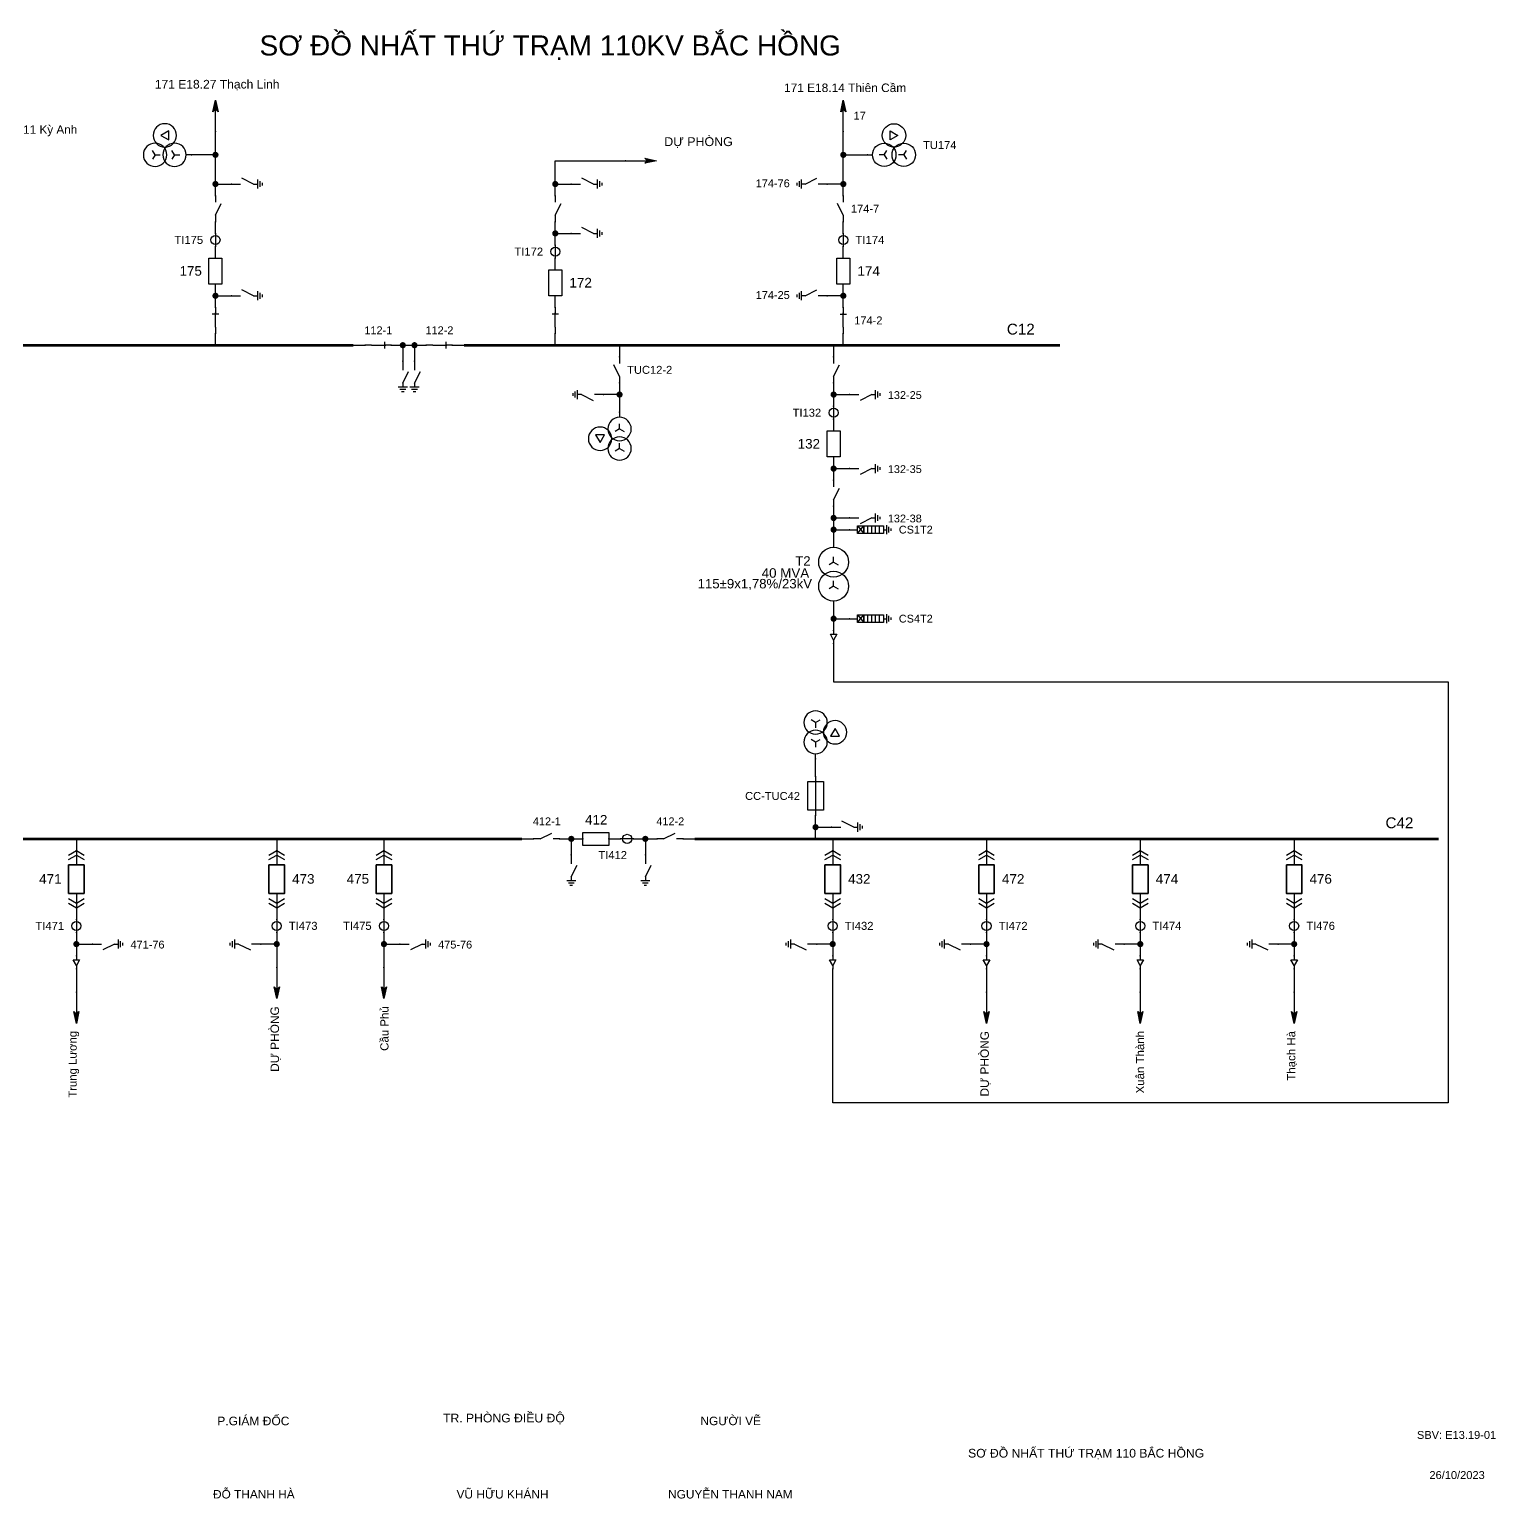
# Model space of a CAD drawing. Header units: millimetres. Extents: x -348 to 398, y 7 to 290.
# Drawn here: x 115.5 to 397.6, y 7.2 to 290 of the extents above; entities that cross this region are included whole.
import ezdxf

# ---------------------------------------------------------------- set-up
doc = ezdxf.new("R2010")
doc.units = ezdxf.units.MM
for name, color, linetype, lineweight in [('BUSBAR_110KV', 1, 'Continuous', 50), ('BUSBAR_22KV', 5, 'Continuous', 50), ('HV_110KV', 1, 'Continuous', 25), ('MV_22KV', 5, 'Continuous', 25)]:
    doc.layers.add(name, color=color, linetype=linetype, lineweight=lineweight)
doc.layers.add('SYM_PORTS', color=8, linetype='Continuous', plot=False)
doc.layers.add('TEXT', color=7, linetype='Continuous')
doc.styles.add('SLD_TEXT', font='arial.ttf')

# ---------------------------------------------------------------- blocks, each defined once
blk = doc.blocks.new('SYM_DISCONNECTOR_CLOSED')
at = {"lineweight": 25}
for points in [[(-0.625, 1.25), (0.625, 1.25)], [(0, 2.5), (0, 1.25)], [(0, -1.25), (0, 1.5)], [(0, -1.25), (0, -2.5)]]:
    blk.add_lwpolyline(points, dxfattribs=at)
at = {"layer": 'SYM_PORTS'}
for p in [(0, 2.5), (0, -2.5)]:
    blk.add_point(p, dxfattribs=at)
blk.add_attdef('DEVICE_CODE', (1.625, -0.5), '', height=2)
blk = doc.blocks.new('SYM_EARTHING_SWITCH_OPEN')
at = {"lineweight": 25}
for points in [[(0, 3), (0, 1.25)], [(0, -1.25), (-1.125, 1)], [(-0.875, -2), (0.875, -2)], [(-0.5625, -2.4375), (0.5625, -2.4375)], [(0, -1.25), (0, -2)], [(-0.25, -2.875), (0.25, -2.875)]]:
    blk.add_lwpolyline(points, dxfattribs=at)
at = {"layer": 'SYM_PORTS'}
blk.add_point((0, 3), dxfattribs=at)
blk.add_attdef('DEVICE_CODE', (1.875, 0), '', height=2)
blk = doc.blocks.new('SYM_CIRCUIT_BREAKER')
at = {"lineweight": 25}
blk.add_lwpolyline([(-1.25, 2.5), (1.25, 2.5), (1.25, -2.5), (-1.25, -2.5)], close=True, dxfattribs=at)
at = {"layer": 'SYM_PORTS'}
for p in [(0, 2.5), (0, -2.5)]:
    blk.add_point(p, dxfattribs=at)
blk.add_attdef('DEVICE_CODE', (2.25, -0.5), '', height=2)
at = {"flags": 1}
blk.add_attdef('RATING', (2.25, -3.5), '', height=2, dxfattribs=at)
blk = doc.blocks.new('SYM_CURRENT_TRANSFORMER')
at = {"lineweight": 25}
blk.add_lwpolyline([(0, 1.25), (0, -1.25)], dxfattribs=at)
blk.add_circle((0, 0), 0.875, dxfattribs=at)
at = {"layer": 'SYM_PORTS'}
for p in [(0, 1.25), (0, -1.25)]:
    blk.add_point(p, dxfattribs=at)
blk.add_attdef('DEVICE_CODE', (1.875, -1.75), '', height=2)
at = {"flags": 1}
blk.add_attdef('RATIO', (1.875, -4.75), '', height=2, dxfattribs=at)
blk = doc.blocks.new('SYM_DISCONNECTOR_OPEN')
at = {"lineweight": 25}
for points in [[(0, -1.25), (-1.125, 1)], [(0, 2.5), (0, 1.25)], [(0, -1.25), (0, -2.5)]]:
    blk.add_lwpolyline(points, dxfattribs=at)
at = {"layer": 'SYM_PORTS'}
for p in [(0, 2.5), (0, -2.5)]:
    blk.add_point(p, dxfattribs=at)
blk.add_attdef('DEVICE_CODE', (1, -0.5), '', height=2)
blk = doc.blocks.new('SYM_VOLTAGE_TRANSFORMER')
at = {"lineweight": 25}
for points in [[(0, 4.625), (0, 3.625)], [(0, 1.375), (-0.8625, 0.875)], [(0, 1.375), (0, 2.375)], [(0, 1.375), (0.8625, 0.875)], [(0, -2.375), (-0.8625, -2.875)], [(0, -2.375), (0, -1.375)], [(0, -2.375), (0.8625, -2.875)]]:
    blk.add_lwpolyline(points, dxfattribs=at)
blk.add_lwpolyline([(2.875, 0.25), (4.625, 0.25), (3.75, -1.25)], close=True, dxfattribs=at)
for centre in [(0, 1.375), (3.75, -0.5), (0, -2.375)]:
    blk.add_circle(centre, 2.25, dxfattribs=at)
at = {"layer": 'SYM_PORTS'}
blk.add_point((0, 4.625), dxfattribs=at)
blk.add_attdef('DEVICE_CODE', (7, 1.625), '', height=2)
at = {"flags": 1}
blk.add_attdef('RATIO', (7, -1.375), '', height=2, dxfattribs=at)
blk = doc.blocks.new('SYM_LINE_FEEDER_ARROW')
blk.add_hatch(color=7).paths.add_polyline_path([(0, -3), (-0.5, -0.75), (0, -1.25), (0.5, -0.75)])
at = {"lineweight": 25}
blk.add_lwpolyline([(0, 3), (0, -1.25)], dxfattribs=at)
blk.add_lwpolyline([(0, -3), (-0.5, -0.75), (0, -1.25), (0.5, -0.75)], close=True, dxfattribs=at)
at = {"layer": 'SYM_PORTS'}
blk.add_point((0, 3), dxfattribs=at)
blk.add_attdef('LINE_NAME', (1.5, 0), '', height=2)
blk = doc.blocks.new('SYM_SURGE_ARRESTER')
at = {"lineweight": 25}
for points in [[(0, 4), (0, 2.5)], [(-0.75, 2.5), (0.75, 1.25)], [(0.75, 2.5), (-0.75, 1.25)], [(-0.75, 0.5), (0.75, 0.5)], [(-0.75, -0.25), (0.75, -0.25)], [(-0.75, -1), (0.75, -1)], [(-0.75, -1.75), (0.75, -1.75)], [(0, -2.5), (0, -3.125)], [(-0.875, -3.125), (0.875, -3.125)], [(-0.5625, -3.5625), (0.5625, -3.5625)], [(-0.25, -4), (0.25, -4)]]:
    blk.add_lwpolyline(points, dxfattribs=at)
for points in [[(-0.75, 2.5), (0.75, 2.5), (0.75, 1.25), (-0.75, 1.25)], [(-0.75, 1.25), (0.75, 1.25), (0.75, -2.5), (-0.75, -2.5)]]:
    blk.add_lwpolyline(points, close=True, dxfattribs=at)
at = {"layer": 'SYM_PORTS'}
blk.add_point((0, 4), dxfattribs=at)
blk.add_attdef('DEVICE_CODE', (1.875, 1), '', height=2)
blk = doc.blocks.new('SYM_TRANSFORMER_2W')
at = {"lineweight": 25}
for points in [[(0, 2.3125), (0, 3.3125)], [(0, 2.3125), (-0.8625, 1.8125)], [(0, 2.3125), (0.8625, 1.8125)], [(0, -2.3125), (-0.8625, -2.8125)], [(0, -2.3125), (0, -1.3125)], [(0, -2.3125), (0.8625, -2.8125)]]:
    blk.add_lwpolyline(points, dxfattribs=at)
for centre in [(0, 2.3125), (0, -2.3125)]:
    blk.add_circle(centre, 2.875, dxfattribs=at)
at = {"layer": 'SYM_PORTS'}
for p in [(0, 5.1875), (0, -5.1875)]:
    blk.add_point(p, dxfattribs=at)
blk.add_attdef('DEVICE_CODE', (3.875, 2.1875), '', height=2)
at = {"flags": 1}
for tag, p in [('POWER', (3.875, -0.8125)), ('VOLTAGE_RATIO', (3.875, -3.8125))]:
    blk.add_attdef(tag, p, '', height=2, dxfattribs=at)
blk = doc.blocks.new('SYM_CABLE_TERMINATION')
at = {"lineweight": 25}
blk.add_lwpolyline([(-0.625, 0.5), (0.625, 0.5), (0, -0.625)], close=True, dxfattribs=at)
for points in [[(0, 1.25), (0, 0.5)], [(0, -0.625), (0, -1.25)]]:
    blk.add_lwpolyline(points, dxfattribs=at)
at = {"layer": 'SYM_PORTS'}
for p in [(0, 1.25), (0, -1.25)]:
    blk.add_point(p, dxfattribs=at)
blk = doc.blocks.new('SYM_DRAWOUT_BREAKER')
at = {"lineweight": 25}
for points in [[(-1.5, 4.625), (0, 5.5), (1.5, 4.625)], [(-1.5, 3.75), (0, 4.625), (1.5, 3.75)], [(0, 5.5), (0, 2.75)], [(0, -2.75), (0, -5.5)], [(-1.5, -3.75), (0, -4.625), (1.5, -3.75)], [(-1.5, -4.625), (0, -5.5), (1.5, -4.625)]]:
    blk.add_lwpolyline(points, dxfattribs=at)
at = {"lineweight": 35}
blk.add_lwpolyline([(-1.5, 2.75), (1.5, 2.75), (1.5, -2.75), (-1.5, -2.75)], close=True, dxfattribs=at)
at = {"layer": 'SYM_PORTS'}
for p in [(0, 5.5), (0, -5.5)]:
    blk.add_point(p, dxfattribs=at)
blk.add_attdef('DEVICE_CODE', (2.5, 2.5), '', height=2)
at = {"flags": 1}
blk.add_attdef('RATING', (2.5, -0.5), '', height=2, dxfattribs=at)
blk = doc.blocks.new('SYM_FUSE_DISCONNECTOR')
at = {"lineweight": 25}
blk.add_lwpolyline([(0, 3.75), (0, -3.75)], dxfattribs=at)
blk.add_lwpolyline([(-1.5, 2.75), (1.5, 2.75), (1.5, -2.75), (-1.5, -2.75)], close=True, dxfattribs=at)
at = {"layer": 'SYM_PORTS'}
for p in [(0, 3.75), (0, -3.75)]:
    blk.add_point(p, dxfattribs=at)
blk.add_attdef('DEVICE_CODE', (2.5, 0.75), '', height=2)
at = {"flags": 1}
blk.add_attdef('RATING', (2.5, -2.25), '', height=2, dxfattribs=at)

msp = doc.modelspace()

# ---------------------------------------------------------------- hatches: boundary and pattern name
at = {"layer": 'HV_110KV'}
h = msp.add_hatch(color=7, dxfattribs=at)
edge = h.paths.add_edge_path()
edge.add_arc((151.27, 265.83), 0.6, 0, 360)
h = msp.add_hatch(color=7, dxfattribs=at)
edge = h.paths.add_edge_path()
edge.add_arc((272.09, 265.83), 0.6, 0, 360)
h = msp.add_hatch(color=7, dxfattribs=at)
edge = h.paths.add_edge_path()
edge.add_arc((151.27, 260.21), 0.6, 0, 360)
h = msp.add_hatch(color=7, dxfattribs=at)
edge = h.paths.add_edge_path()
edge.add_arc((216.66, 260.21), 0.6, 0, 360)
h = msp.add_hatch(color=7, dxfattribs=at)
edge = h.paths.add_edge_path()
edge.add_arc((272.09, 260.21), 0.6, 0, 360)
h = msp.add_hatch(color=7, dxfattribs=at)
edge = h.paths.add_edge_path()
edge.add_arc((216.66, 250.71), 0.6, 0, 360)
h = msp.add_hatch(color=7, dxfattribs=at)
edge = h.paths.add_edge_path()
edge.add_arc((151.27, 238.71), 0.6, 0, 360)
h = msp.add_hatch(color=7, dxfattribs=at)
edge = h.paths.add_edge_path()
edge.add_arc((272.09, 238.71), 0.6, 0, 360)
h = msp.add_hatch(color=7, dxfattribs=at)
edge = h.paths.add_edge_path()
edge.add_arc((187.32, 229.2), 0.6, 0, 360)
h = msp.add_hatch(color=7, dxfattribs=at)
edge = h.paths.add_edge_path()
edge.add_arc((189.57, 229.2), 0.6, 0, 360)
h = msp.add_hatch(color=7, dxfattribs=at)
edge = h.paths.add_edge_path()
edge.add_arc((229.03, 219.7), 0.6, 0, 360)
h = msp.add_hatch(color=7, dxfattribs=at)
edge = h.paths.add_edge_path()
edge.add_arc((270.22, 219.7), 0.6, 0, 360)
h = msp.add_hatch(color=7, dxfattribs=at)
edge = h.paths.add_edge_path()
edge.add_arc((270.22, 205.45), 0.6, 0, 360)
h = msp.add_hatch(color=7, dxfattribs=at)
edge = h.paths.add_edge_path()
edge.add_arc((270.22, 195.95), 0.6, 0, 360)
h = msp.add_hatch(color=7, dxfattribs=at)
edge = h.paths.add_edge_path()
edge.add_arc((270.22, 193.7), 0.6, 0, 360)
at = {"layer": 'MV_22KV'}
h = msp.add_hatch(color=7, dxfattribs=at)
edge = h.paths.add_edge_path()
edge.add_arc((270.22, 176.57), 0.6, 0, 360)
h = msp.add_hatch(color=7, dxfattribs=at)
edge = h.paths.add_edge_path()
edge.add_arc((266.75, 136.45), 0.6, 0, 360)
h = msp.add_hatch(color=7, dxfattribs=at)
edge = h.paths.add_edge_path()
edge.add_arc((219.74, 134.2), 0.6, 0, 360)
h = msp.add_hatch(color=7, dxfattribs=at)
edge = h.paths.add_edge_path()
edge.add_arc((233.99, 134.2), 0.6, 0, 360)
h = msp.add_hatch(color=7, dxfattribs=at)
edge = h.paths.add_edge_path()
edge.add_arc((124.5, 113.95), 0.6, 0, 360)
h = msp.add_hatch(color=7, dxfattribs=at)
edge = h.paths.add_edge_path()
edge.add_arc((163.06, 113.95), 0.6, 0, 360)
h = msp.add_hatch(color=7, dxfattribs=at)
edge = h.paths.add_edge_path()
edge.add_arc((183.69, 113.95), 0.6, 0, 360)
h = msp.add_hatch(color=7, dxfattribs=at)
edge = h.paths.add_edge_path()
edge.add_arc((270.05, 113.95), 0.6, 0, 360)
h = msp.add_hatch(color=7, dxfattribs=at)
edge = h.paths.add_edge_path()
edge.add_arc((299.64, 113.95), 0.6, 0, 360)
h = msp.add_hatch(color=7, dxfattribs=at)
edge = h.paths.add_edge_path()
edge.add_arc((329.24, 113.95), 0.6, 0, 360)
h = msp.add_hatch(color=7, dxfattribs=at)
edge = h.paths.add_edge_path()
edge.add_arc((358.84, 113.95), 0.6, 0, 360)

# ---------------------------------------------------------------- linework, layer by layer
at = {"layer": 'BUSBAR_110KV', "const_width": 0.506}
for points in [[(18.59, 229.2), (177.82, 229.2)], [(199.07, 229.2), (313.78, 229.2)]]:
    msp.add_lwpolyline(points, dxfattribs=at)
at = {"layer": 'BUSBAR_22KV', "const_width": 0.506}
for points in [[(38.08, 134.2), (210.24, 134.2)], [(243.5, 134.2), (386.64, 134.2)]]:
    msp.add_lwpolyline(points, dxfattribs=at)
at = {"layer": 'HV_110KV'}
for points in [[(151.27, 265.83), (151.27, 270.34)], [(272.09, 265.83), (272.09, 270.34)], [(151.27, 265.83), (146.64, 265.83)], [(151.27, 260.21), (151.27, 265.83)], [(272.09, 260.21), (272.09, 265.83)], [(272.09, 265.83), (276.71, 265.83)], [(216.66, 260.21), (216.66, 264.71), (230.16, 264.71)], [(151.27, 257.96), (151.27, 260.21)], [(151.27, 260.21), (154.35, 260.21)], [(216.66, 257.96), (216.66, 260.21)], [(216.66, 260.21), (219.74, 260.21)], [(272.09, 260.21), (269, 260.21)], [(272.09, 257.96), (272.09, 260.21)], [(151.27, 250.71), (151.27, 252.96)], [(216.66, 250.71), (216.66, 252.96)], [(272.09, 250.71), (272.09, 252.96)], [(216.66, 248.46), (216.66, 250.71)], [(216.66, 250.71), (219.74, 250.71)], [(151.27, 245.96), (151.27, 248.21)], [(272.09, 245.96), (272.09, 248.21)], [(216.66, 243.71), (216.66, 245.96)], [(151.27, 238.71), (151.27, 240.96)], [(272.09, 238.71), (272.09, 240.96)], [(151.27, 236.45), (151.27, 238.71)], [(151.27, 238.71), (154.35, 238.71)], [(216.66, 236.45), (216.66, 238.71)], [(272.09, 238.71), (269, 238.71)], [(272.09, 236.45), (272.09, 238.71)], [(151.27, 229.2), (151.27, 231.45)], [(177.82, 229.2), (180.07, 229.2)], [(185.07, 229.2), (187.32, 229.2)], [(187.32, 229.2), (187.32, 226.12)], [(187.32, 229.2), (189.57, 229.2)], [(189.57, 229.2), (189.57, 226.12)], [(189.57, 229.2), (191.82, 229.2)], [(196.82, 229.2), (199.07, 229.2)], [(216.66, 229.2), (216.66, 231.45)], [(229.03, 229.2), (229.03, 226.95)], [(270.22, 229.2), (270.22, 226.95)], [(272.09, 229.2), (272.09, 231.45)], [(229.03, 221.95), (229.03, 219.7)], [(270.22, 221.95), (270.22, 219.7)], [(229.03, 219.7), (225.95, 219.7)], [(229.03, 219.7), (229.03, 216.33)], [(270.22, 219.7), (273.31, 219.7)], [(270.22, 219.7), (270.22, 217.45)], [(270.22, 214.95), (270.22, 212.7)], [(270.22, 207.7), (270.22, 205.45)], [(270.22, 205.45), (273.31, 205.45)], [(270.22, 205.45), (270.22, 203.2)], [(270.22, 198.2), (270.22, 195.95)], [(270.22, 195.95), (273.31, 195.95)], [(270.22, 195.95), (270.22, 193.7)], [(270.22, 193.7), (273.31, 193.7)], [(270.22, 193.7), (270.22, 190.32)]]:
    msp.add_lwpolyline(points, dxfattribs=at)
at = {"layer": 'MV_22KV'}
for points in [[(270.22, 179.95), (270.22, 176.57)], [(270.22, 176.57), (273.31, 176.57)], [(270.22, 176.57), (270.22, 174.32)], [(270.22, 171.82), (270.22, 169.12), (270.22, 164.43), (388.5, 164.43), (388.5, 83.43), (270.05, 83.43), (270.05, 106.5), (270.05, 109.2)], [(266.75, 146.21), (266.75, 149.58)], [(266.75, 136.45), (266.75, 138.71)], [(266.75, 134.2), (266.75, 136.45)], [(266.75, 136.45), (269.83, 136.45)], [(124.5, 134.2), (124.5, 131.95)], [(163.06, 134.2), (163.06, 131.95)], [(183.69, 134.2), (183.69, 131.95)], [(210.24, 134.2), (212.49, 134.2)], [(217.49, 134.2), (219.74, 134.2)], [(219.74, 134.2), (219.74, 131.12)], [(219.74, 134.2), (221.99, 134.2)], [(226.99, 134.2), (229.24, 134.2)], [(231.74, 134.2), (233.99, 134.2)], [(233.99, 134.2), (233.99, 131.12)], [(233.99, 134.2), (236.24, 134.2)], [(241.24, 134.2), (243.5, 134.2)], [(270.05, 134.2), (270.05, 131.95)], [(299.64, 134.2), (299.64, 131.95)], [(329.24, 134.2), (329.24, 131.95)], [(358.84, 134.2), (358.84, 131.95)], [(124.5, 120.95), (124.5, 118.7)], [(163.06, 120.95), (163.06, 118.7)], [(183.69, 120.95), (183.69, 118.7)], [(270.05, 120.95), (270.05, 118.7)], [(299.64, 120.95), (299.64, 118.7)], [(329.24, 120.95), (329.24, 118.7)], [(358.84, 120.95), (358.84, 118.7)], [(124.5, 116.2), (124.5, 113.95)], [(163.06, 116.2), (163.06, 113.95)], [(183.69, 116.2), (183.69, 113.95)], [(270.05, 116.2), (270.05, 113.95)], [(299.64, 116.2), (299.64, 113.95)], [(329.24, 116.2), (329.24, 113.95)], [(358.84, 116.2), (358.84, 113.95)], [(124.5, 113.95), (127.58, 113.95)], [(124.5, 113.95), (124.5, 111.7)], [(163.06, 113.95), (159.98, 113.95)], [(163.06, 113.95), (163.06, 109.45)], [(183.69, 113.95), (186.77, 113.95)], [(183.69, 113.95), (183.69, 109.45)], [(270.05, 113.95), (266.96, 113.95)], [(270.05, 113.95), (270.05, 111.7)], [(299.64, 113.95), (296.56, 113.95)], [(299.64, 113.95), (299.64, 111.7)], [(329.24, 113.95), (326.16, 113.95)], [(329.24, 113.95), (329.24, 111.7)], [(358.84, 113.95), (355.75, 113.95)], [(358.84, 113.95), (358.84, 111.7)], [(124.5, 109.2), (124.5, 104.7)], [(299.64, 109.2), (299.64, 104.7)], [(329.24, 109.2), (329.24, 104.7)], [(358.84, 109.2), (358.84, 104.7)]]:
    msp.add_lwpolyline(points, dxfattribs=at)

# ---------------------------------------------------------------- block references
at = {"layer": 'HV_110KV'}
for p, rotation in [((151.27, 273.34), 180), ((272.09, 273.34), 180), ((233.16, 264.71), 90)]:
    msp.add_blockref('SYM_LINE_FEEDER_ARROW', p, dxfattribs=dict(at, rotation=rotation))
ref = msp.add_blockref('SYM_VOLTAGE_TRANSFORMER', (142.02, 265.83), dxfattribs=dict(at, xscale=-1, rotation=270))
ref.add_attrib('DEVICE_CODE', 'TU175', (129.49, 266.95), dxfattribs={"layer": 'TEXT', "extrusion": (0, 0, -1), "height": 1.535, "style": 'SLD_TEXT'})
ref = msp.add_blockref('SYM_VOLTAGE_TRANSFORMER', (281.34, 265.83), dxfattribs=dict(at, rotation=90))
ref.add_attrib('DEVICE_CODE', 'TU174', (287.43, 266.95), dxfattribs={"layer": 'TEXT', "height": 1.535, "style": 'SLD_TEXT'})
ref = msp.add_blockref('SYM_EARTHING_SWITCH_OPEN', (222.74, 260.21), dxfattribs=dict(at, xscale=-1, rotation=90))
ref.add_attrib('DEVICE_CODE', '172-76', (227.09, 259.6), dxfattribs={"layer": 'TEXT', "extrusion": (0, 0, -1), "height": 1.506, "style": 'SLD_TEXT'})
ref = msp.add_blockref('SYM_EARTHING_SWITCH_OPEN', (157.35, 260.21), dxfattribs=dict(at, xscale=-1, rotation=90))
ref.add_attrib('DEVICE_CODE', '175-76', (161.7, 259.6), dxfattribs={"layer": 'TEXT', "extrusion": (0, 0, -1), "height": 1.506, "style": 'SLD_TEXT'})
ref = msp.add_blockref('SYM_EARTHING_SWITCH_OPEN', (266, 260.21), dxfattribs=dict(at, rotation=270))
ref.add_attrib('DEVICE_CODE', '174-76', (255.23, 259.6), dxfattribs={"layer": 'TEXT', "height": 1.506, "style": 'SLD_TEXT'})
ref = msp.add_blockref('SYM_DISCONNECTOR_OPEN', (216.66, 255.46), dxfattribs=dict(at, xscale=-1))
ref.add_attrib('DEVICE_CODE', '172-7', (209.89, 254.71), dxfattribs={"layer": 'TEXT', "extrusion": (0, 0, -1), "height": 1.521, "style": 'SLD_TEXT'})
ref = msp.add_blockref('SYM_DISCONNECTOR_OPEN', (151.27, 255.46), dxfattribs=dict(at, xscale=-1))
ref.add_attrib('DEVICE_CODE', '175-7', (144.5, 254.73), dxfattribs={"layer": 'TEXT', "extrusion": (0, 0, -1), "height": 1.508, "style": 'SLD_TEXT'})
ref = msp.add_blockref('SYM_DISCONNECTOR_OPEN', (272.09, 255.46), dxfattribs=at)
ref.add_attrib('DEVICE_CODE', '174-7', (273.56, 254.71), dxfattribs={"layer": 'TEXT', "height": 1.521, "style": 'SLD_TEXT'})
ref = msp.add_blockref('SYM_EARTHING_SWITCH_OPEN', (222.74, 250.71), dxfattribs=dict(at, xscale=-1, rotation=90))
ref.add_attrib('DEVICE_CODE', '172-75', (227.09, 250.1), dxfattribs={"layer": 'TEXT', "extrusion": (0, 0, -1), "height": 1.506, "style": 'SLD_TEXT'})
ref = msp.add_blockref('SYM_CURRENT_TRANSFORMER', (151.27, 249.46), dxfattribs=at)
ref.add_attrib('DEVICE_CODE', 'TI175', (143.38, 248.69), dxfattribs={"layer": 'TEXT', "height": 1.544, "style": 'SLD_TEXT'})
ref = msp.add_blockref('SYM_CURRENT_TRANSFORMER', (272.09, 249.46), dxfattribs=at)
ref.add_attrib('DEVICE_CODE', 'TI174', (274.43, 248.68), dxfattribs={"layer": 'TEXT', "height": 1.556, "style": 'SLD_TEXT'})
ref = msp.add_blockref('SYM_CURRENT_TRANSFORMER', (216.66, 247.21), dxfattribs=at)
ref.add_attrib('DEVICE_CODE', 'TI172', (208.77, 246.43), dxfattribs={"layer": 'TEXT', "height": 1.556, "style": 'SLD_TEXT'})
ref = msp.add_blockref('SYM_CIRCUIT_BREAKER', (151.27, 243.46), dxfattribs=at)
ref.add_attrib('DEVICE_CODE', '175', (144.36, 242.57), dxfattribs={"layer": 'TEXT', "height": 1.843, "style": 'SLD_TEXT'})
ref = msp.add_blockref('SYM_CIRCUIT_BREAKER', (216.66, 241.21), dxfattribs=at)
ref.add_attrib('DEVICE_CODE', '172', (219.38, 240.3), dxfattribs={"layer": 'TEXT', "height": 1.858, "style": 'SLD_TEXT'})
ref = msp.add_blockref('SYM_CIRCUIT_BREAKER', (272.09, 243.46), dxfattribs=at)
ref.add_attrib('DEVICE_CODE', '174', (274.81, 242.55), dxfattribs={"layer": 'TEXT', "height": 1.858, "style": 'SLD_TEXT'})
ref = msp.add_blockref('SYM_EARTHING_SWITCH_OPEN', (157.35, 238.71), dxfattribs=dict(at, xscale=-1, rotation=90))
ref.add_attrib('DEVICE_CODE', '175-15', (161.7, 238.1), dxfattribs={"layer": 'TEXT', "extrusion": (0, 0, -1), "height": 1.506, "style": 'SLD_TEXT'})
ref = msp.add_blockref('SYM_EARTHING_SWITCH_OPEN', (266, 238.71), dxfattribs=dict(at, rotation=270))
ref.add_attrib('DEVICE_CODE', '174-25', (255.23, 238.1), dxfattribs={"layer": 'TEXT', "height": 1.506, "style": 'SLD_TEXT'})
ref = msp.add_blockref('SYM_DISCONNECTOR_CLOSED', (216.66, 233.95), dxfattribs=dict(at, xscale=-1))
ref.add_attrib('DEVICE_CODE', '172-2', (209.27, 233.21), dxfattribs={"layer": 'TEXT', "extrusion": (0, 0, -1), "height": 1.521, "style": 'SLD_TEXT'})
ref = msp.add_blockref('SYM_DISCONNECTOR_CLOSED', (151.27, 233.95), dxfattribs=dict(at, xscale=-1))
ref.add_attrib('DEVICE_CODE', '175-1', (143.88, 233.22), dxfattribs={"layer": 'TEXT', "extrusion": (0, 0, -1), "height": 1.508, "style": 'SLD_TEXT'})
ref = msp.add_blockref('SYM_DISCONNECTOR_CLOSED', (272.09, 233.95), dxfattribs=at)
ref.add_attrib('DEVICE_CODE', '174-2', (274.18, 233.21), dxfattribs={"layer": 'TEXT', "height": 1.521, "style": 'SLD_TEXT'})
ref = msp.add_blockref('SYM_DISCONNECTOR_CLOSED', (182.57, 229.2), dxfattribs=dict(at, rotation=270))
ref.add_attrib('DEVICE_CODE', '112-1', (179.92, 231.32), dxfattribs={"layer": 'TEXT', "height": 1.505, "style": 'SLD_TEXT'})
ref = msp.add_blockref('SYM_DISCONNECTOR_CLOSED', (194.32, 229.2), dxfattribs=dict(at, rotation=270))
ref.add_attrib('DEVICE_CODE', '112-2', (191.68, 231.32), dxfattribs={"layer": 'TEXT', "height": 1.505, "style": 'SLD_TEXT'})
ref = msp.add_blockref('SYM_DISCONNECTOR_OPEN', (270.22, 224.45), dxfattribs=dict(at, xscale=-1))
ref.add_attrib('DEVICE_CODE', '132-2', (263.46, 223.72), dxfattribs={"layer": 'TEXT', "extrusion": (0, 0, -1), "height": 1.505, "style": 'SLD_TEXT'})
ref = msp.add_blockref('SYM_DISCONNECTOR_OPEN', (229.03, 224.45), dxfattribs=at)
ref.add_attrib('DEVICE_CODE', 'TUC12-2', (230.5, 223.69), dxfattribs={"layer": 'TEXT', "height": 1.529, "style": 'SLD_TEXT'})
ref = msp.add_blockref('SYM_EARTHING_SWITCH_OPEN', (189.57, 223.12), dxfattribs=dict(at, xscale=-1))
ref.add_attrib('DEVICE_CODE', '112-25', (192.91, 217.27), dxfattribs={"layer": 'TEXT', "extrusion": (0, 0, -1), "height": 1.503, "style": 'SLD_TEXT'})
ref = msp.add_blockref('SYM_EARTHING_SWITCH_OPEN', (187.32, 223.12), dxfattribs=dict(at, xscale=-1))
ref.add_attrib('DEVICE_CODE', '112-15', (184.23, 217.27), dxfattribs={"layer": 'TEXT', "extrusion": (0, 0, -1), "height": 1.503, "style": 'SLD_TEXT'})
ref = msp.add_blockref('SYM_EARTHING_SWITCH_OPEN', (222.95, 219.7), dxfattribs=dict(at, xscale=-1, rotation=270))
ref.add_attrib('DEVICE_CODE', 'TUC12-24', (208.77, 218.81), dxfattribs={"layer": 'TEXT', "extrusion": (0, 0, -1), "height": 1.524, "style": 'SLD_TEXT'})
ref = msp.add_blockref('SYM_EARTHING_SWITCH_OPEN', (276.31, 219.7), dxfattribs=dict(at, rotation=90))
ref.add_attrib('DEVICE_CODE', '132-25', (280.65, 218.85), dxfattribs={"layer": 'TEXT', "height": 1.503, "style": 'SLD_TEXT'})
ref = msp.add_blockref('SYM_VOLTAGE_TRANSFORMER', (229.03, 211.7), dxfattribs=dict(at, xscale=-1))
ref.add_attrib('DEVICE_CODE', 'TUC12', (223.75, 204.05), dxfattribs={"layer": 'TEXT', "extrusion": (0, 0, -1), "height": 1.531, "style": 'SLD_TEXT'})
ref = msp.add_blockref('SYM_CURRENT_TRANSFORMER', (270.22, 216.2), dxfattribs=at)
ref.add_attrib('DEVICE_CODE', 'TI132', (262.33, 215.44), dxfattribs={"layer": 'TEXT', "height": 1.54, "style": 'SLD_TEXT'})
ref = msp.add_blockref('SYM_CIRCUIT_BREAKER', (270.22, 210.2), dxfattribs=at)
ref.add_attrib('DEVICE_CODE', '132', (263.31, 209.31), dxfattribs={"layer": 'TEXT', "height": 1.843, "style": 'SLD_TEXT'})
ref = msp.add_blockref('SYM_EARTHING_SWITCH_OPEN', (276.31, 205.45), dxfattribs=dict(at, rotation=90))
ref.add_attrib('DEVICE_CODE', '132-35', (280.65, 204.6), dxfattribs={"layer": 'TEXT', "height": 1.503, "style": 'SLD_TEXT'})
ref = msp.add_blockref('SYM_DISCONNECTOR_OPEN', (270.22, 200.7), dxfattribs=dict(at, xscale=-1))
ref.add_attrib('DEVICE_CODE', '132-3', (263.46, 199.97), dxfattribs={"layer": 'TEXT', "extrusion": (0, 0, -1), "height": 1.505, "style": 'SLD_TEXT'})
ref = msp.add_blockref('SYM_EARTHING_SWITCH_OPEN', (276.31, 195.95), dxfattribs=dict(at, rotation=90))
ref.add_attrib('DEVICE_CODE', '132-38', (280.65, 195.1), dxfattribs={"layer": 'TEXT', "height": 1.503, "style": 'SLD_TEXT'})
ref = msp.add_blockref('SYM_SURGE_ARRESTER', (277.31, 193.7), dxfattribs=dict(at, rotation=90))
ref.add_attrib('DEVICE_CODE', 'CS1T2', (282.77, 192.96), dxfattribs={"layer": 'TEXT', "height": 1.501, "style": 'SLD_TEXT'})
ref = msp.add_blockref('SYM_TRANSFORMER_2W', (270.22, 185.14), dxfattribs=at)
ref.add_attrib('DEVICE_CODE', 'T2', (262.83, 186.77), dxfattribs={"layer": 'TEXT', "height": 1.815, "style": 'SLD_TEXT'})
at = {"layer": 'MV_22KV'}
ref = msp.add_blockref('SYM_SURGE_ARRESTER', (277.31, 176.57), dxfattribs=dict(at, rotation=90))
ref.add_attrib('DEVICE_CODE', 'CS4T2', (282.77, 175.83), dxfattribs={"layer": 'TEXT', "height": 1.501, "style": 'SLD_TEXT'})
for name, p in [('SYM_CABLE_TERMINATION', (270.22, 173.07)), ('SYM_CABLE_TERMINATION', (124.5, 110.45)), ('SYM_CABLE_TERMINATION', (270.05, 110.45)), ('SYM_CABLE_TERMINATION', (299.64, 110.45)), ('SYM_CABLE_TERMINATION', (329.24, 110.45)), ('SYM_CABLE_TERMINATION', (358.84, 110.45)), ('SYM_LINE_FEEDER_ARROW', (163.06, 106.45)), ('SYM_LINE_FEEDER_ARROW', (183.69, 106.45)), ('SYM_LINE_FEEDER_ARROW', (124.5, 101.7)), ('SYM_LINE_FEEDER_ARROW', (299.64, 101.7)), ('SYM_LINE_FEEDER_ARROW', (329.24, 101.7)), ('SYM_LINE_FEEDER_ARROW', (358.84, 101.7))]:
    msp.add_blockref(name, p, dxfattribs=at)
ref = msp.add_blockref('SYM_VOLTAGE_TRANSFORMER', (266.75, 154.21), dxfattribs=dict(at, xscale=-1, rotation=180))
ref.add_attrib('DEVICE_CODE', 'TUC42', (265.22, 160.32), dxfattribs={"layer": 'TEXT', "extrusion": (0, 0, -1), "height": 1.531, "style": 'SLD_TEXT'})
ref = msp.add_blockref('SYM_FUSE_DISCONNECTOR', (266.75, 142.46), dxfattribs=at)
ref.add_attrib('DEVICE_CODE', 'CC-TUC42', (253.19, 141.69), dxfattribs={"layer": 'TEXT', "height": 1.528, "style": 'SLD_TEXT'})
ref = msp.add_blockref('SYM_CIRCUIT_BREAKER', (224.49, 134.2), dxfattribs=dict(at, rotation=270))
ref.add_attrib('DEVICE_CODE', '412', (222.4, 136.96), dxfattribs={"layer": 'TEXT', "height": 1.839, "style": 'SLD_TEXT'})
ref = msp.add_blockref('SYM_EARTHING_SWITCH_OPEN', (272.83, 136.45), dxfattribs=dict(at, xscale=-1, rotation=90))
ref.add_attrib('DEVICE_CODE', 'TUC42-24', (277.18, 135.82), dxfattribs={"layer": 'TEXT', "extrusion": (0, 0, -1), "height": 1.524, "style": 'SLD_TEXT'})
ref = msp.add_blockref('SYM_DISCONNECTOR_OPEN', (214.99, 134.2), dxfattribs=dict(at, rotation=270))
ref.add_attrib('DEVICE_CODE', '412-1', (212.34, 136.82), dxfattribs={"layer": 'TEXT', "height": 1.505, "style": 'SLD_TEXT'})
ref = msp.add_blockref('SYM_DISCONNECTOR_OPEN', (238.74, 134.2), dxfattribs=dict(at, rotation=270))
ref.add_attrib('DEVICE_CODE', '412-2', (236.1, 136.82), dxfattribs={"layer": 'TEXT', "height": 1.505, "style": 'SLD_TEXT'})
ref = msp.add_blockref('SYM_CURRENT_TRANSFORMER', (230.49, 134.2), dxfattribs=dict(at, rotation=270))
ref.add_attrib('DEVICE_CODE', 'TI412', (224.95, 130.31), dxfattribs={"layer": 'TEXT', "height": 1.541, "style": 'SLD_TEXT'})
ref = msp.add_blockref('SYM_EARTHING_SWITCH_OPEN', (233.99, 128.12), dxfattribs=dict(at, xscale=-1))
ref.add_attrib('DEVICE_CODE', '412-25', (230.9, 122.27), dxfattribs={"layer": 'TEXT', "extrusion": (0, 0, -1), "height": 1.503, "style": 'SLD_TEXT'})
ref = msp.add_blockref('SYM_EARTHING_SWITCH_OPEN', (219.74, 128.12), dxfattribs=dict(at, xscale=-1))
ref.add_attrib('DEVICE_CODE', '412-15', (216.65, 122.27), dxfattribs={"layer": 'TEXT', "extrusion": (0, 0, -1), "height": 1.503, "style": 'SLD_TEXT'})
ref = msp.add_blockref('SYM_DRAWOUT_BREAKER', (124.5, 126.45), dxfattribs=at)
ref.add_attrib('DEVICE_CODE', '471', (117.34, 125.55), dxfattribs={"layer": 'TEXT', "height": 1.858, "style": 'SLD_TEXT'})
ref = msp.add_blockref('SYM_DRAWOUT_BREAKER', (163.06, 126.45), dxfattribs=at)
ref.add_attrib('DEVICE_CODE', '473', (166.03, 125.57), dxfattribs={"layer": 'TEXT', "height": 1.843, "style": 'SLD_TEXT'})
ref = msp.add_blockref('SYM_DRAWOUT_BREAKER', (183.69, 126.45), dxfattribs=at)
ref.add_attrib('DEVICE_CODE', '475', (176.53, 125.57), dxfattribs={"layer": 'TEXT', "height": 1.846, "style": 'SLD_TEXT'})
ref = msp.add_blockref('SYM_DRAWOUT_BREAKER', (270.05, 126.45), dxfattribs=at)
ref.add_attrib('DEVICE_CODE', '432', (273.02, 125.57), dxfattribs={"layer": 'TEXT', "height": 1.843, "style": 'SLD_TEXT'})
ref = msp.add_blockref('SYM_DRAWOUT_BREAKER', (299.64, 126.45), dxfattribs=at)
ref.add_attrib('DEVICE_CODE', '472', (302.61, 125.55), dxfattribs={"layer": 'TEXT', "height": 1.858, "style": 'SLD_TEXT'})
ref = msp.add_blockref('SYM_DRAWOUT_BREAKER', (329.24, 126.45), dxfattribs=at)
ref.add_attrib('DEVICE_CODE', '474', (332.21, 125.55), dxfattribs={"layer": 'TEXT', "height": 1.862, "style": 'SLD_TEXT'})
ref = msp.add_blockref('SYM_DRAWOUT_BREAKER', (358.84, 126.45), dxfattribs=at)
ref.add_attrib('DEVICE_CODE', '476', (361.81, 125.57), dxfattribs={"layer": 'TEXT', "height": 1.843, "style": 'SLD_TEXT'})
ref = msp.add_blockref('SYM_CURRENT_TRANSFORMER', (124.5, 117.45), dxfattribs=at)
ref.add_attrib('DEVICE_CODE', 'TI471', (116.6, 116.67), dxfattribs={"layer": 'TEXT', "height": 1.556, "style": 'SLD_TEXT'})
ref = msp.add_blockref('SYM_CURRENT_TRANSFORMER', (163.06, 117.45), dxfattribs=at)
ref.add_attrib('DEVICE_CODE', 'TI473', (165.4, 116.69), dxfattribs={"layer": 'TEXT', "height": 1.544, "style": 'SLD_TEXT'})
ref = msp.add_blockref('SYM_CURRENT_TRANSFORMER', (183.69, 117.45), dxfattribs=at)
ref.add_attrib('DEVICE_CODE', 'TI475', (175.8, 116.69), dxfattribs={"layer": 'TEXT', "height": 1.547, "style": 'SLD_TEXT'})
ref = msp.add_blockref('SYM_CURRENT_TRANSFORMER', (270.05, 117.45), dxfattribs=at)
ref.add_attrib('DEVICE_CODE', 'TI432', (272.39, 116.69), dxfattribs={"layer": 'TEXT', "height": 1.54, "style": 'SLD_TEXT'})
ref = msp.add_blockref('SYM_CURRENT_TRANSFORMER', (299.64, 117.45), dxfattribs=at)
ref.add_attrib('DEVICE_CODE', 'TI472', (301.99, 116.67), dxfattribs={"layer": 'TEXT', "height": 1.556, "style": 'SLD_TEXT'})
ref = msp.add_blockref('SYM_CURRENT_TRANSFORMER', (329.24, 117.45), dxfattribs=at)
ref.add_attrib('DEVICE_CODE', 'TI474', (331.58, 116.68), dxfattribs={"layer": 'TEXT', "height": 1.56, "style": 'SLD_TEXT'})
ref = msp.add_blockref('SYM_CURRENT_TRANSFORMER', (358.84, 117.45), dxfattribs=at)
ref.add_attrib('DEVICE_CODE', 'TI476', (361.18, 116.69), dxfattribs={"layer": 'TEXT', "height": 1.544, "style": 'SLD_TEXT'})
ref = msp.add_blockref('SYM_EARTHING_SWITCH_OPEN', (352.75, 113.95), dxfattribs=dict(at, xscale=-1, rotation=270))
ref.add_attrib('DEVICE_CODE', '476-76', (341.98, 113.1), dxfattribs={"layer": 'TEXT', "extrusion": (0, 0, -1), "height": 1.506, "style": 'SLD_TEXT'})
ref = msp.add_blockref('SYM_EARTHING_SWITCH_OPEN', (323.16, 113.95), dxfattribs=dict(at, xscale=-1, rotation=270))
ref.add_attrib('DEVICE_CODE', '474-76', (312.38, 113.1), dxfattribs={"layer": 'TEXT', "extrusion": (0, 0, -1), "height": 1.506, "style": 'SLD_TEXT'})
ref = msp.add_blockref('SYM_EARTHING_SWITCH_OPEN', (293.56, 113.95), dxfattribs=dict(at, xscale=-1, rotation=270))
ref.add_attrib('DEVICE_CODE', '472-76', (282.79, 113.1), dxfattribs={"layer": 'TEXT', "extrusion": (0, 0, -1), "height": 1.506, "style": 'SLD_TEXT'})
ref = msp.add_blockref('SYM_EARTHING_SWITCH_OPEN', (263.96, 113.95), dxfattribs=dict(at, xscale=-1, rotation=270))
ref.add_attrib('DEVICE_CODE', '432-38', (253.19, 113.1), dxfattribs={"layer": 'TEXT', "extrusion": (0, 0, -1), "height": 1.503, "style": 'SLD_TEXT'})
ref = msp.add_blockref('SYM_EARTHING_SWITCH_OPEN', (156.98, 113.95), dxfattribs=dict(at, xscale=-1, rotation=270))
ref.add_attrib('DEVICE_CODE', '473-76', (146.2, 113.1), dxfattribs={"layer": 'TEXT', "extrusion": (0, 0, -1), "height": 1.506, "style": 'SLD_TEXT'})
ref = msp.add_blockref('SYM_EARTHING_SWITCH_OPEN', (130.58, 113.95), dxfattribs=dict(at, rotation=90))
ref.add_attrib('DEVICE_CODE', '471-76', (134.92, 113.1), dxfattribs={"layer": 'TEXT', "height": 1.506, "style": 'SLD_TEXT'})
ref = msp.add_blockref('SYM_EARTHING_SWITCH_OPEN', (189.77, 113.95), dxfattribs=dict(at, rotation=90))
ref.add_attrib('DEVICE_CODE', '475-76', (194.12, 113.1), dxfattribs={"layer": 'TEXT', "height": 1.506, "style": 'SLD_TEXT'})

# ---------------------------------------------------------------- texts
at = {"layer": 'TEXT', "attachment_point": 7, "style": 'SLD_TEXT'}
for s, insert, char_height in [('SƠ ĐỒ NHẤT THỨ TRẠM 110KV BẮC HỒNG', (159.75, 284.1), 3.856), ('171 E18.27 Thạch Linh', (139.6, 278.23), 1.6602), ('171 E18.14 Thiên Cầm', (260.68, 277.89), 1.6367), ('172 E18.11 Kỳ Anh', (105.23, 269.4), 1.6151), ('17', (274.06, 272.6), 1.51), ('DỰ PHÒNG', (237.63, 267.14), 1.71), ('C12', (303.56, 231.21), 2.095), ('115±9x1,78%/23kV', (244.05, 182.06), 1.8193), ('40 MVA', (256.38, 184.42), 1.84), ('C42', (376.42, 136.21), 2.095), ('P.GIÁM ĐỐC', (151.62, 21.33), 1.657), ('TR. PHÒNG ĐIỀU ĐỘ', (195.06, 21.53), 1.6776), ('NGƯỜI VẼ', (244.6, 21.35), 1.634), ('SBV: E13.19-01', (382.47, 18.71), 1.5223), ('SƠ ĐỒ NHẤT THỨ TRẠM 110 BẮC HỒNG', (296.1, 14.77), 1.6731), ('26/10/2023', (384.87, 10.99), 1.523), ('ĐỖ THANH HÀ', (150.8, 7.24), 1.6325), ('VŨ HỮU KHÁNH', (197.66, 7.24), 1.6365), ('NGUYỄN THANH NAM', (238.37, 7.24), 1.6348)]:
    msp.add_mtext(s, dxfattribs=dict(at, insert=insert, char_height=char_height))
at = {"layer": 'TEXT', "attachment_point": 7, "rotation": 90, "style": 'SLD_TEXT'}
for s, insert, char_height in [('DỰ PHÒNG', (163.86, 89.37), 1.635), ('Cầu Phủ', (184.59, 93.4), 1.579), ('Trung Lương', (125.03, 84.38), 1.5646), ('DỰ PHÒNG', (300.45, 84.62), 1.635), ('Xuân Thành', (330, 85.21), 1.58), ('Thạch Hà', (359.42, 87.65), 1.582)]:
    msp.add_mtext(s, dxfattribs=dict(at, insert=insert, char_height=char_height))

doc.saveas('drawing.dxf')
